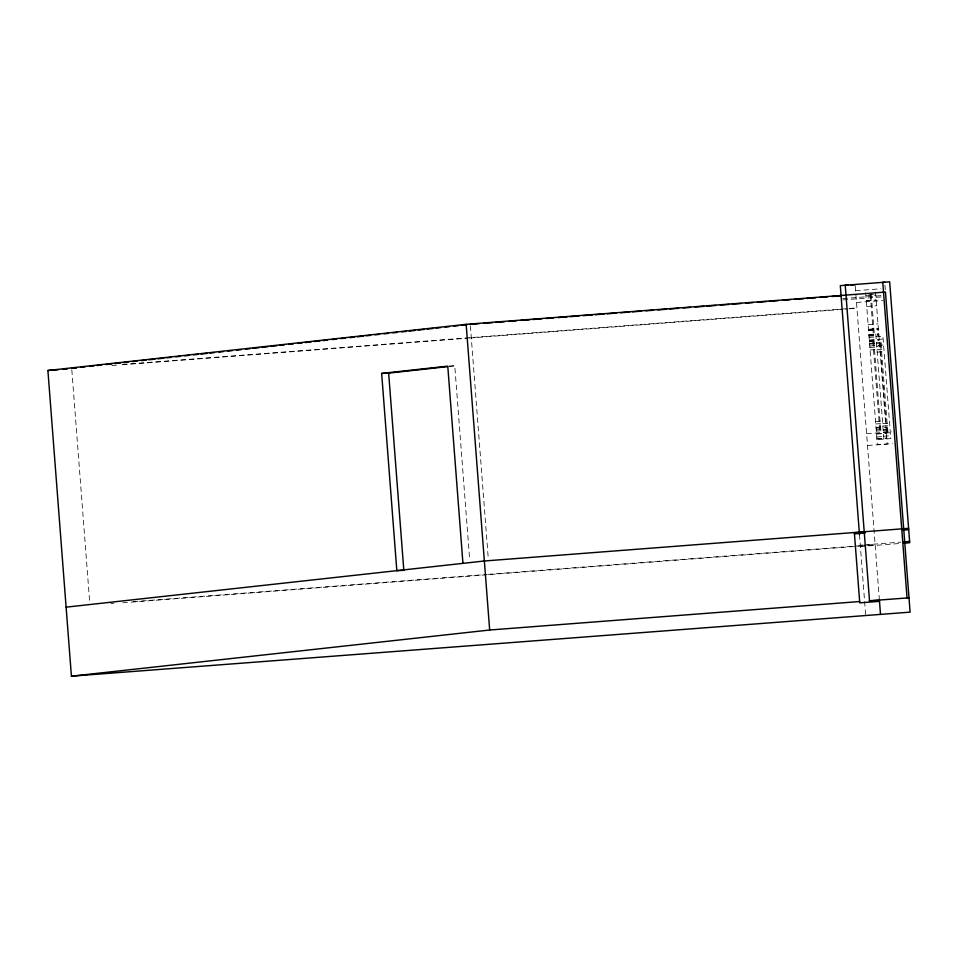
<?xml version="1.0" encoding="UTF-8"?>
<svg xmlns="http://www.w3.org/2000/svg" width="958" height="958" viewBox="0 0 958 958"><rect width="100%" height="100%" fill="white"/><g stroke="black" fill="none" stroke-linecap="round" stroke-linejoin="round"><path stroke-width="0.72" stroke-dasharray="4.79 3.59" d="M448.883 366.471L454.763 365.824L469.707 560.083M855.59 290.717L880.749 288.777M868.666 294.836L874.307 294.393M865.912 295.878L875.78 295.088M842.777 298.585L881.947 295.579M842.872 299.902L882.043 296.884M866.283 300.608L876.151 299.854M866.307 300.944L876.175 300.177M856.5 302.488L883.144 300.441M866.727 306.5L876.594 305.746M122.349 364.435L847.974 308.596M849.471 308.488L856.919 307.913M111.966 365.561L116.433 365.214M122.396 364.759L468.067 338.162M469.552 338.042L847.998 308.931M849.495 308.811L856.943 308.236M868.128 324.666L877.995 323.912M868.487 329.36L878.354 328.594M868.499 329.432L878.366 328.678M868.559 330.235L878.426 329.468M868.583 330.558L878.45 329.803M868.894 334.534L878.761 333.767M868.954 335.324L878.809 334.486M868.954 335.408L878.821 334.641M869.014 336.114L878.881 335.36M875.995 336.665L882.905 336.138L890.796 438.596L876.977 439.662M869.11 337.432L876.019 336.893M869.313 340.09L883.132 339.024M869.337 340.413L879.205 339.659M869.409 341.216L879.276 340.533M869.433 341.659L876.342 341.132M876.45 342.557L883.36 342.018M869.565 343.311L876.474 342.784M869.625 344.102L876.534 343.563M876.546 343.802L883.456 343.263M869.768 345.982L883.587 344.916M876.738 346.233L883.647 345.706M869.888 347.55L876.798 347.024M870.08 349.993L876.989 349.454M877.001 349.682L883.911 349.155M877.193 352.125L884.102 351.586M875.588 421.532L882.486 421.005M875.768 423.975L882.677 423.436M882.701 423.675L889.599 423.137M882.881 426.106L889.79 425.58M876.043 427.424L882.941 426.897M876.103 428.214L885.958 427.448M876.223 429.867L883.132 429.328M883.144 429.555L890.054 429.028M883.204 430.346L890.114 429.807M876.319 431.1L883.228 430.573M883.336 431.998L890.245 431.459M866.595 433.734L891.754 431.795M876.522 433.77L890.341 432.705M876.546 434.094L886.413 433.339M883.659 436.237L890.569 435.698M876.774 436.992L883.683 436.465M876.905 438.788L886.773 438.022M876.929 438.944L886.785 438.189M867.505 445.506L892.664 443.578M860.284 545.222L863.194 544.994M864.643 544.886L900.915 542.096M133.114 601.672L486.245 574.501M487.73 574.381L866.188 545.258M867.673 545.15L875.121 544.575M110.805 603.72L113.798 603.48M122.732 602.798L866.212 545.593M867.697 545.473L875.157 544.898M860.392 546.527L901.011 543.402M449.158 366.076L454.763 365.824M884.941 285.125L885.288 289.711M880.989 343.455L887.779 431.651M880.007 343.527L886.785 431.735M875.552 292.154L887.24 444.081L877.372 444.835L865.457 289.999M875.792 333.995L883.887 439.123M871.277 294.633L874.438 335.707M870.295 294.705L873.457 335.779M873.876 341.323L880.665 429.519M872.894 341.395L879.683 429.591M855.243 286.214L879.42 600.355M859.482 534.648L865.697 615.563M470.378 325.828L488.352 559.508M71.814 369.824L89.681 602.019"/><path stroke-width="1.44" d="M47.9 370.495L466.151 324.319L885.467 292.058L910.1 612.138L71.419 676.18L47.9 370.495L58.33 369.692M76.161 367.836L71.694 368.327L76.161 367.992M80.616 367.345L85.082 366.854M89.537 366.363L94.004 365.872M96.974 365.537L101.44 365.046M105.895 364.555L111.847 363.896M114.828 363.573L120.768 362.914M123.75 362.591L128.204 362.088M132.671 361.597L137.126 361.106M141.592 360.615L146.059 360.124M149.029 359.801L154.98 359.142M157.95 358.807L163.902 358.148M166.872 357.825L171.338 357.334M175.793 356.843L180.26 356.352M184.726 355.861L189.181 355.358M193.648 354.867L198.102 354.376M201.084 354.053L207.024 353.394M210.006 353.071L214.46 352.568M218.927 352.077L223.394 351.586M227.848 351.095L232.315 350.604M236.77 350.113L241.236 349.622M245.691 349.131L250.158 348.628M253.128 348.305L259.079 347.646M262.061 347.323L268 346.664M270.982 346.329L276.922 345.682M279.904 345.347L284.358 344.856M288.825 344.365L293.292 343.874M297.746 343.383L302.213 342.892M305.183 342.557L311.134 341.898M314.104 341.575L320.056 340.916M323.026 340.593L327.492 340.102M331.959 339.599L336.414 339.108M340.88 338.617L345.335 338.126M349.802 337.635L354.256 337.144M357.238 336.809L363.19 336.162M366.16 335.827L370.626 335.336M375.081 334.845L379.548 334.354M384.002 333.863L388.469 333.36M392.924 332.869L397.39 332.378M401.857 331.887L406.312 331.396M409.294 331.073L415.233 330.414M418.215 330.079L424.154 329.42M427.136 329.097L433.088 328.438M436.058 328.115L440.524 327.624M444.979 327.133L449.446 326.63M453.9 326.139L458.367 325.648M461.337 325.325L467.288 324.666M447.41 366.639L388.649 373.129L403.821 570.345L396.828 570.645L381.655 373.428L447.769 366.136L462.942 563.352M66.114 607.156L484.365 560.993L908.615 528.337M71.419 676.18L489.67 630.017L859.661 601.54M470.258 324.343L479.192 323.648M483.658 323.301L492.592 322.618M495.561 322.391L504.495 321.708M508.961 321.361L516.398 320.786M520.865 320.439L529.798 319.756M532.768 319.529L541.701 318.834M546.168 318.499L553.604 317.924M558.071 317.577L567.004 316.894M569.974 316.667L578.907 315.972M583.374 315.637L592.307 314.942M595.277 314.715L604.211 314.032M607.18 313.805L616.114 313.11M620.58 312.775L629.514 312.08M632.484 311.853L641.417 311.17M645.884 310.823L653.32 310.248M657.787 309.913L666.72 309.218M669.69 308.991L678.623 308.308M683.09 307.961L690.526 307.386M694.993 307.039L703.926 306.356M706.896 306.129L715.83 305.446M720.296 305.099L729.23 304.416M732.199 304.177L741.133 303.494M745.599 303.147L753.036 302.584M757.503 302.237L766.436 301.542M769.406 301.315L778.339 300.632M782.806 300.285L790.242 299.71M794.709 299.375L803.642 298.68M806.612 298.453L815.545 297.77M820.012 297.423L827.449 296.848M831.915 296.513L840.849 295.818M62.797 369.345L67.264 368.998M854.596 532.828L865.014 532.025M854.452 533.822L865.182 532.995M902.915 530.097L908.711 529.654M903.813 541.869L909.621 541.426M903.921 543.186L909.717 542.731L889.647 281.82L840.31 285.616L859.494 534.827M908.998 597.816L869.529 600.786L845.243 285.233L848.07 285.113M879.492 601.337L859.757 602.857L854.344 532.516M884.713 282.263L882.773 282.347L907.046 597.9M850.896 284.993L855.135 284.801M381.655 373.428L388.649 373.129M869.301 600.798L879.42 600.355L880.498 614.425M466.151 324.319L489.67 630.017"/></g></svg>
